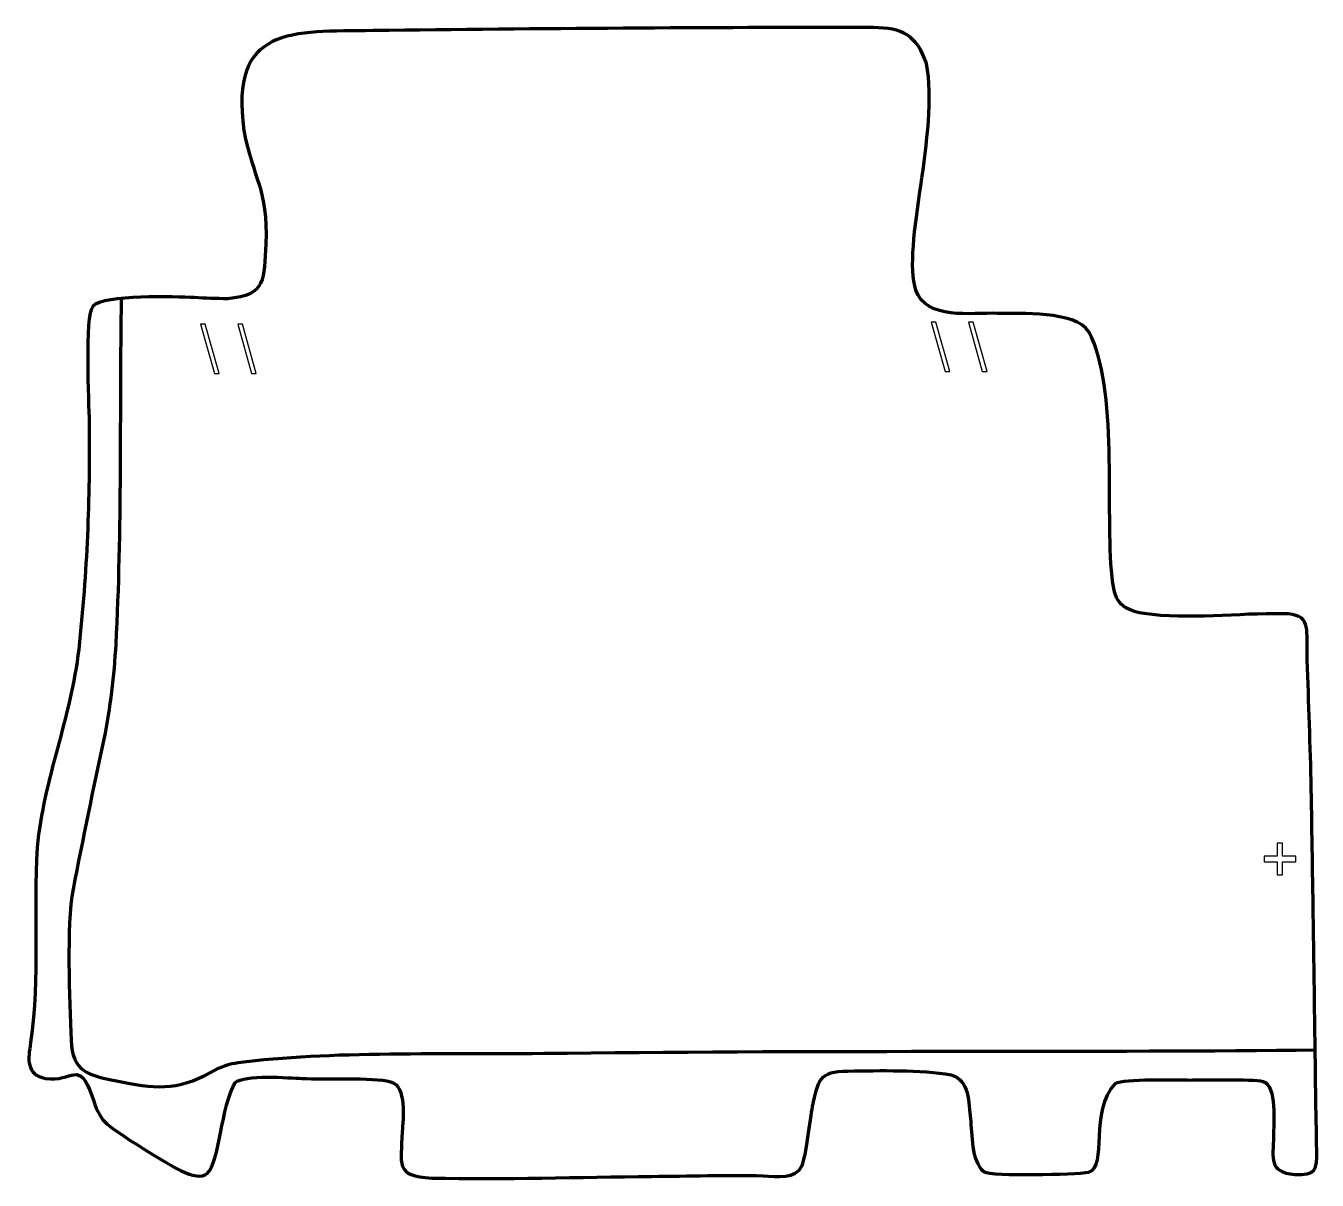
# Model space of a CAD drawing. Header units: millimetres. Extents: x -589 to 92, y 69 to 678.
import ezdxf

# ---------------------------------------------------------------- set-up
doc = ezdxf.new("R2010")
doc.units = ezdxf.units.MM
doc.header["$MEASUREMENT"] = 0
doc.layers.add('layer 2', color=7, linetype='Continuous')
doc.layers.add('layer 3', color=7, linetype='Continuous')

msp = doc.modelspace()

# ---------------------------------------------------------------- linework, layer by layer
at = {"layer": 'layer 2', "color": 142, "lineweight": 158}
msp.add_open_spline([(-538.3263, 534.0551), (-539.259, 473.7477), (-537.9877, 411.9651), (-541.2085, 351.8893), (-541.2085, 351.8893), (-542.1418, 334.8355), (-544.1061, 318.6559), (-547.4757, 301.9065), (-547.4757, 301.9065), (-553.1069, 275.5826), (-558.5637, 249.2684), (-563.6585, 222.8341), (-563.6585, 222.8341), (-567.4326, 203.1203), (-565.4482, 164.8618), (-564.7334, 143.2972), (-564.7334, 143.2972), (-564.0966, 126.4393), (-555.8113, 124.8947), (-540.8455, 121.7489), (-540.8455, 121.7489), (-521.4246, 117.7881), (-508.8266, 116.2732), (-490.9517, 126.4), (-490.9517, 126.4), (-485.4783, 129.5008), (-481.0849, 130.8787), (-476.735, 131.4466), (-476.735, 131.4466), (-428.4864, 137.7466), (-369.6427, 135.6286), (-303.2392, 136.4184), (-303.2392, 136.4184), (-170.0599, 138.0025), (-14.467, 136.89), (91.0755, 138.0865)], degree=3, knots=[0, 0, 0, 0, 0.1, 0.1, 0.1, 0.1, 0.2, 0.2, 0.2, 0.2, 0.3, 0.3, 0.3, 0.3, 0.4, 0.4, 0.4, 0.4, 0.5, 0.5, 0.5, 0.5, 0.6, 0.6, 0.6, 0.6, 0.7, 0.7, 0.7, 0.7, 0.8, 0.8, 0.8, 0.8, 1, 1, 1, 1], dxfattribs=at)
at = {"layer": 'layer 2', "color": 142}
msp.add_open_spline([(71.0049, 230.2838), (71.0049, 230.2838), (71.0049, 237.1983), (71.0049, 237.1983), (71.0049, 237.1983), (71.0049, 237.1983), (64.1258, 237.1983), (64.1258, 237.1983), (64.1258, 237.1983), (64.1258, 237.1983), (64.1258, 240.0911), (64.1258, 240.0911), (64.1258, 240.0911), (64.1258, 240.0911), (71.0049, 240.0911), (71.0049, 240.0911), (71.0049, 240.0911), (71.0049, 240.0911), (71.0049, 246.9702), (71.0049, 246.9702), (71.0049, 246.9702), (71.0049, 246.9702), (73.933, 246.9702), (73.933, 246.9702), (73.933, 246.9702), (73.933, 246.9702), (73.933, 240.0911), (73.933, 240.0911), (73.933, 240.0911), (73.933, 240.0911), (80.8122, 240.0911), (80.8122, 240.0911), (80.8122, 240.0911), (80.8122, 240.0911), (80.8122, 237.1983), (80.8122, 237.1983), (80.8122, 237.1983), (80.8122, 237.1983), (73.933, 237.1983), (73.933, 237.1983), (73.933, 237.1983), (73.933, 237.1983), (73.933, 230.2838), (73.933, 230.2838), (73.933, 230.2838), (73.933, 230.2838), (71.0049, 230.2838), (71.0049, 230.2838)], degree=3, knots=[0, 0, 0, 0, 0.07692308, 0.07692308, 0.07692308, 0.07692308, 0.15384615, 0.15384615, 0.15384615, 0.15384615, 0.23076923, 0.23076923, 0.23076923, 0.23076923, 0.30769231, 0.30769231, 0.30769231, 0.30769231, 0.38461538, 0.38461538, 0.38461538, 0.38461538, 0.46153846, 0.46153846, 0.46153846, 0.46153846, 0.53846154, 0.53846154, 0.53846154, 0.53846154, 0.61538462, 0.61538462, 0.61538462, 0.61538462, 0.69230769, 0.69230769, 0.69230769, 0.69230769, 0.76923077, 0.76923077, 0.76923077, 0.76923077, 0.84615385, 0.84615385, 0.84615385, 0.84615385, 1, 1, 1, 1], dxfattribs=at)
at = {"layer": 'layer 3', "color": 242, "lineweight": 158}
msp.add_open_spline([(-141.7939, 676.7346), (-126.5944, 676.5516), (-119.0174, 672.874), (-113.8457, 657.7696), (-113.8457, 657.7696), (-106.8064, 622.174), (-127.0333, 561.3079), (-119.3685, 538.463), (-119.3685, 538.463), (-114.0106, 522.4938), (-89.9941, 526.5615), (-76.5596, 526.1635), (-76.5596, 526.1635), (-64.1155, 526.0129), (-35.9151, 527.6884), (-28.2181, 516.4386), (-28.2181, 516.4386), (-12.3796, 486.7877), (-19.7442, 422.3925), (-15.9702, 387.3199), (-15.9702, 387.3199), (-14.6562, 375.109), (-12.537, 370.3628), (0.9235, 367.9548), (0.9235, 367.9548), (24.2438, 364.7467), (50.551, 368.2021), (74.3007, 367.9145), (74.3007, 367.9145), (89.0646, 367.7357), (86.4913, 360.2306), (86.8187, 347.756), (86.8187, 347.756), (87.4119, 325.1466), (88.4541, 302.6368), (88.919, 279.9498), (88.919, 279.9498), (89.403, 256.3298), (89.7012, 232.7061), (90.0855, 209.0843), (90.0855, 209.0843), (90.7626, 167.7162), (91.1163, 126.2889), (91.9258, 84.9352), (91.9258, 84.9352), (92.1329, 75.1929), (91.5229, 71.8296), (80.4301, 72.4746), (80.4301, 72.4746), (66.2685, 73.8181), (68.9252, 80.5701), (69.0791, 92.7239), (69.0791, 92.7239), (69.2159, 98.7201), (70.9629, 119.5094), (63.6715, 121.5131), (63.6715, 121.5131), (57.2229, 122.8306), (32.5756, 122.2703), (24.9189, 122.2381), (24.9189, 122.2381), (17.8857, 122.2589), (-9.6616, 123.1352), (-14.2623, 120.44), (-14.2623, 120.44), (-28.2195, 105.4931), (-18.0987, 76.9972), (-28.2266, 73.6484), (-28.2266, 73.6484), (-35.7351, 72.5496), (-79.0791, 71.3394), (-83.7486, 74.012), (-83.7486, 74.012), (-90.3848, 79.9838), (-89.7253, 93.4986), (-90.6707, 101.933), (-90.6707, 101.933), (-91.4825, 109.8996), (-91.2116, 122.342), (-100.7353, 124.9093), (-100.7353, 124.9093), (-117.3599, 127.8605), (-138.1906, 127.1473), (-155.2612, 126.9805), (-155.2612, 126.9805), (-170.597, 126.8306), (-170.9752, 122.1221), (-173.8465, 108.3191), (-173.8465, 108.3191), (-175.162, 101.6046), (-177.3419, 81.6737), (-179.3803, 77.2593), (-179.3803, 77.2593), (-182.9742, 69.4762), (-192.5214, 71.5969), (-199.9277, 71.8071), (-199.9277, 71.8071), (-219.1779, 72.3535), (-239.2277, 71.608), (-258.5652, 71.4643), (-258.5652, 71.4643), (-296.9636, 71.1377), (-336.3338, 69.7654), (-374.6186, 70.5846), (-374.6186, 70.5846), (-394.3344, 71.6825), (-390.7554, 77.6999), (-390.185, 94.9295), (-390.185, 94.9295), (-389.8225, 101.7551), (-387.6093, 119.0229), (-396.4369, 121.322), (-396.4369, 121.322), (-405.8873, 123.7832), (-431.0716, 122.4909), (-443.1194, 123.0617), (-443.1194, 123.0617), (-449.7088, 123.3739), (-473.7352, 125.2236), (-478.2356, 120.8663), (-478.2356, 120.8663), (-485.6214, 108.2562), (-486.5229, 79.0686), (-492.9631, 73.0526), (-492.9631, 73.0526), (-495.6914, 70.5039), (-500.9019, 71.6743), (-506.7919, 74.4063), (-506.7919, 74.4063), (-512.3286, 76.9745), (-542.0416, 95.121), (-546.8584, 100.046), (-546.8584, 100.046), (-549.9014, 103.1572), (-551.7953, 107.1622), (-553.7435, 114.0118), (-553.7435, 114.0118), (-560.7675, 133.4457), (-563.8598, 121.0035), (-578.2459, 123.0077), (-578.2459, 123.0077), (-588.6102, 125.2085), (-587.4677, 133.2856), (-586.0919, 141.9355), (-586.0919, 141.9355), (-581.1606, 177.3694), (-584.7847, 209.9653), (-582.5729, 244.8178), (-582.5729, 244.8178), (-579.3816, 280.7664), (-564.7193, 313.1578), (-560.7427, 349.2048), (-560.7427, 349.2048), (-556.2544, 390.7047), (-554.7938, 427.4325), (-555.232, 469.1313), (-555.232, 469.1313), (-555.4315, 478.3997), (-557.6901, 525.1545), (-553.3282, 529.8397), (-553.3282, 529.8397), (-547.3505, 536.2605), (-509.5939, 534.8982), (-499.8722, 534.4392), (-499.8722, 534.4392), (-493.9576, 534.13), (-488.2013, 533.8603), (-482.2715, 533.8768), (-482.2715, 533.8768), (-461.4458, 535.4876), (-463.3139, 544.7009), (-462.0885, 562.7517), (-462.0885, 562.7517), (-460.8387, 591.9648), (-469.0501, 597.1426), (-473.6265, 622.5415), (-473.6265, 622.5415), (-481.4196, 677.6465), (-448.4971, 674.6392), (-405.5542, 675.14), (-405.5542, 675.14), (-317.6208, 676.1653), (-229.7352, 676.877), (-141.7939, 676.7346)], degree=3, knots=[0, 0, 0, 0, 0.0212766, 0.0212766, 0.0212766, 0.0212766, 0.04255319, 0.04255319, 0.04255319, 0.04255319, 0.06382979, 0.06382979, 0.06382979, 0.06382979, 0.08510638, 0.08510638, 0.08510638, 0.08510638, 0.10638298, 0.10638298, 0.10638298, 0.10638298, 0.12765957, 0.12765957, 0.12765957, 0.12765957, 0.14893617, 0.14893617, 0.14893617, 0.14893617, 0.17021277, 0.17021277, 0.17021277, 0.17021277, 0.19148936, 0.19148936, 0.19148936, 0.19148936, 0.21276596, 0.21276596, 0.21276596, 0.21276596, 0.23404255, 0.23404255, 0.23404255, 0.23404255, 0.25531915, 0.25531915, 0.25531915, 0.25531915, 0.27659574, 0.27659574, 0.27659574, 0.27659574, 0.29787234, 0.29787234, 0.29787234, 0.29787234, 0.31914894, 0.31914894, 0.31914894, 0.31914894, 0.34042553, 0.34042553, 0.34042553, 0.34042553, 0.36170213, 0.36170213, 0.36170213, 0.36170213, 0.38297872, 0.38297872, 0.38297872, 0.38297872, 0.40425532, 0.40425532, 0.40425532, 0.40425532, 0.42553191, 0.42553191, 0.42553191, 0.42553191, 0.44680851, 0.44680851, 0.44680851, 0.44680851, 0.46808511, 0.46808511, 0.46808511, 0.46808511, 0.4893617, 0.4893617, 0.4893617, 0.4893617, 0.5106383, 0.5106383, 0.5106383, 0.5106383, 0.53191489, 0.53191489, 0.53191489, 0.53191489, 0.55319149, 0.55319149, 0.55319149, 0.55319149, 0.57446809, 0.57446809, 0.57446809, 0.57446809, 0.59574468, 0.59574468, 0.59574468, 0.59574468, 0.61702128, 0.61702128, 0.61702128, 0.61702128, 0.63829787, 0.63829787, 0.63829787, 0.63829787, 0.65957447, 0.65957447, 0.65957447, 0.65957447, 0.68085106, 0.68085106, 0.68085106, 0.68085106, 0.70212766, 0.70212766, 0.70212766, 0.70212766, 0.72340426, 0.72340426, 0.72340426, 0.72340426, 0.74468085, 0.74468085, 0.74468085, 0.74468085, 0.76595745, 0.76595745, 0.76595745, 0.76595745, 0.78723404, 0.78723404, 0.78723404, 0.78723404, 0.80851064, 0.80851064, 0.80851064, 0.80851064, 0.82978723, 0.82978723, 0.82978723, 0.82978723, 0.85106383, 0.85106383, 0.85106383, 0.85106383, 0.87234043, 0.87234043, 0.87234043, 0.87234043, 0.89361702, 0.89361702, 0.89361702, 0.89361702, 0.91489362, 0.91489362, 0.91489362, 0.91489362, 0.93617021, 0.93617021, 0.93617021, 0.93617021, 0.95744681, 0.95744681, 0.95744681, 0.95744681, 1, 1, 1, 1], dxfattribs=at)
at = {"layer": 'layer 3', "color": 142}
for points in [[(-489.2262, 494.3914), (-489.2262, 494.3914), (-496.5287, 520.4969), (-496.5287, 520.4969), (-496.5287, 520.4969), (-496.5287, 520.4969), (-494.0475, 520.4969), (-494.0475, 520.4969), (-494.0475, 520.4969), (-494.0475, 520.4969), (-486.745, 494.3914), (-486.745, 494.3914), (-486.745, 494.3914), (-486.745, 494.3914), (-489.2262, 494.3914), (-489.2262, 494.3914)], [(-469.6236, 494.3914), (-469.6236, 494.3914), (-476.9261, 520.4969), (-476.9261, 520.4969), (-476.9261, 520.4969), (-476.9261, 520.4969), (-474.4449, 520.4969), (-474.4449, 520.4969), (-474.4449, 520.4969), (-474.4449, 520.4969), (-467.1424, 494.3914), (-467.1424, 494.3914), (-467.1424, 494.3914), (-467.1424, 494.3914), (-469.6236, 494.3914), (-469.6236, 494.3914)], [(-103.9925, 495.4499), (-103.9925, 495.4499), (-111.295, 521.5554), (-111.295, 521.5554), (-111.295, 521.5554), (-111.295, 521.5554), (-108.8138, 521.5554), (-108.8138, 521.5554), (-108.8138, 521.5554), (-108.8138, 521.5554), (-101.5113, 495.4499), (-101.5113, 495.4499), (-101.5113, 495.4499), (-101.5113, 495.4499), (-103.9925, 495.4499), (-103.9925, 495.4499)], [(-84.3899, 495.4499), (-84.3899, 495.4499), (-91.6924, 521.5554), (-91.6924, 521.5554), (-91.6924, 521.5554), (-91.6924, 521.5554), (-89.2112, 521.5554), (-89.2112, 521.5554), (-89.2112, 521.5554), (-89.2112, 521.5554), (-81.9087, 495.4499), (-81.9087, 495.4499), (-81.9087, 495.4499), (-81.9087, 495.4499), (-84.3899, 495.4499), (-84.3899, 495.4499)]]:
    msp.add_open_spline(points, degree=3, knots=[0, 0, 0, 0, 0.2, 0.2, 0.2, 0.2, 0.4, 0.4, 0.4, 0.4, 0.6, 0.6, 0.6, 0.6, 1, 1, 1, 1], dxfattribs=at)

doc.saveas('drawing.dxf')
